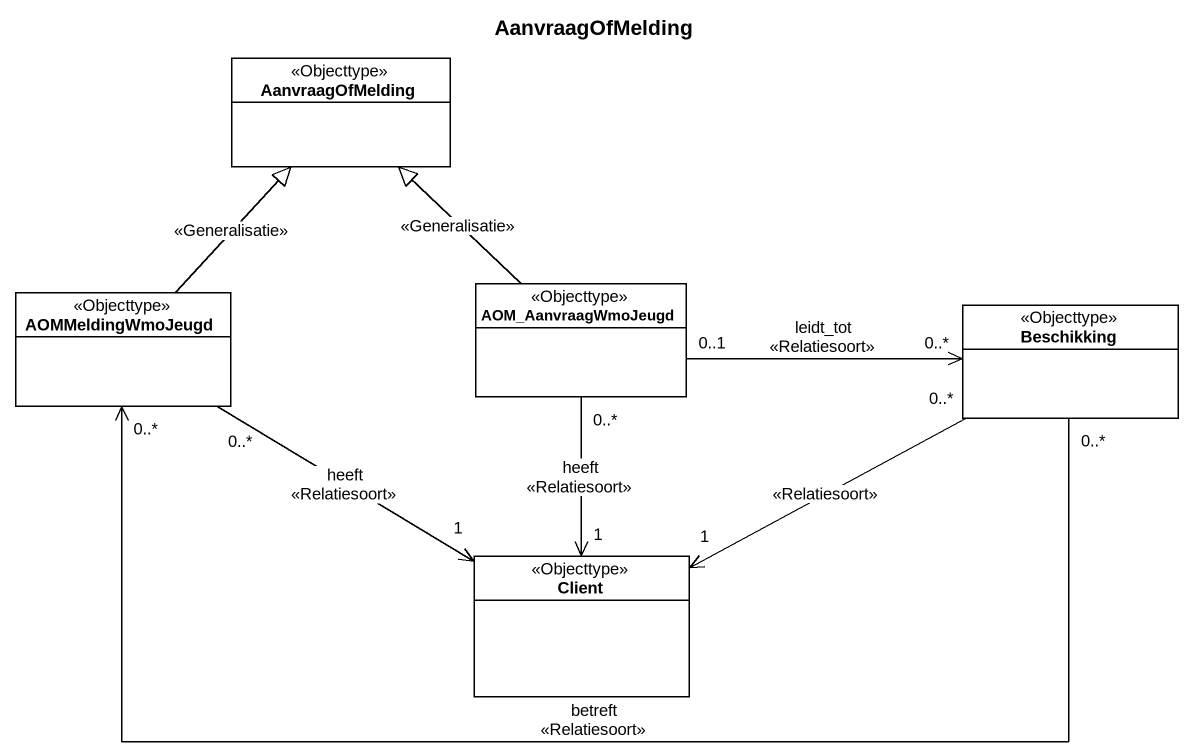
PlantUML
@startuml
title AanvraagOfMelding
hide circle
hide empty members
class AanvraagOfMelding <<Objecttype>>
class AOMMeldingWmoJeugd <<Objecttype>>
class AOM_AanvraagWmoJeugd <<Objecttype>>
class Beschikking <<Objecttype>>
class Client <<Objecttype>>
AOMMeldingWmoJeugd -up-|> AanvraagOfMelding : <<Generalisatie>>
AOMMeldingWmoJeugd "0..*" --> "1" Client : heeft\n<<Relatiesoort>>
AOM_AanvraagWmoJeugd -up-|> AanvraagOfMelding : <<Generalisatie>>
AOM_AanvraagWmoJeugd "0..1" -right-> "0..*" Beschikking : leidt_tot\n<<Relatiesoort>>
AOM_AanvraagWmoJeugd "0..*" --> "1" Client : heeft\n<<Relatiesoort>>
Beschikking "0..*" -left-> "0..*" AOMMeldingWmoJeugd : betreft\n<<Relatiesoort>>
Beschikking "0..*" -left-> "1" Client : <<Relatiesoort>>
@enduml
